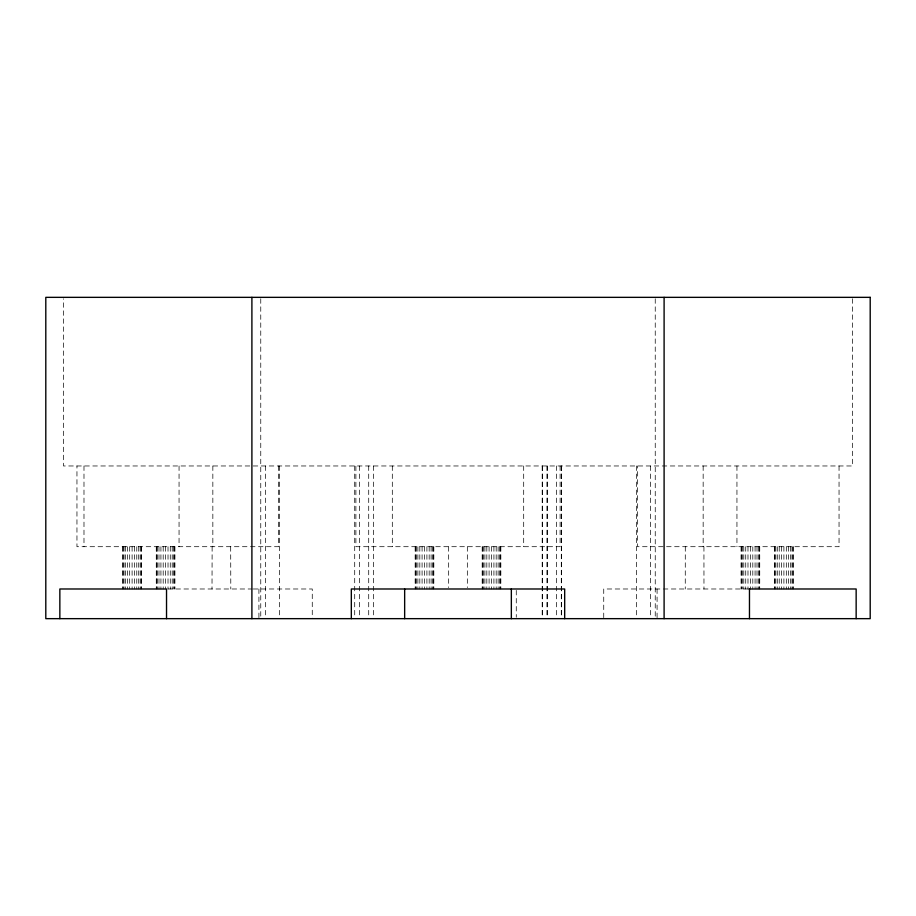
<?xml version="1.0" encoding="UTF-8"?>
<svg xmlns="http://www.w3.org/2000/svg" width="916" height="916" viewBox="0 0 916 916"><rect width="100%" height="100%" fill="white"/><g stroke="black" fill="none" stroke-linecap="round" stroke-linejoin="round"><path stroke-width="0.69" stroke-dasharray="4.58 3.44" d="M167.914 588.988L252.255 588.988M253.24 588.988L312.264 588.988L312.264 618.655M748.086 588.988L603.736 588.988L603.736 618.655M852.487 298.776L852.487 465.969L63.513 465.969L63.513 298.776M839.045 465.969L839.045 546.703L637.467 546.703L637.467 465.969M793.233 546.703L793.233 588.988M792.924 546.703L792.924 588.988M791.985 546.703L791.985 588.988M790.508 546.703L790.508 588.988M788.573 546.703L788.573 588.988M786.317 546.703L786.317 588.988M783.901 546.703L783.901 588.988M781.485 546.703L781.485 588.988M779.23 546.703L779.23 588.988M777.295 546.703L777.295 588.988M775.818 546.703L775.818 588.988M774.879 546.703L774.879 588.988M774.57 546.703L774.57 588.988M759.73 546.703L759.73 588.988M759.421 546.703L759.421 588.988M758.482 546.703L758.482 588.988M757.005 546.703L757.005 588.988M755.07 546.703L755.07 588.988M752.815 546.703L752.815 588.988M750.399 546.703L750.399 588.988M747.983 546.703L747.983 588.988M745.727 546.703L745.727 588.988M743.792 546.703L743.792 588.988M742.315 546.703L742.315 588.988M741.376 546.703L741.376 588.988M741.067 546.703L741.067 588.988M736.945 465.969L736.945 546.703M703.935 546.703L703.969 588.988M703.156 465.969L703.156 546.703M685.294 546.703L685.26 588.988M657.081 588.988L657.081 618.655M655.238 298.776L655.238 618.655M650.578 465.969L650.578 618.655M636.574 465.969L636.574 618.655M561.439 465.969L561.439 618.655M561.29 465.969L561.29 618.655M560.1 465.969L560.1 546.703L355.9 546.703L355.9 465.969M556.619 465.969L556.619 618.655M547.287 465.969L547.287 618.655M546.989 465.969L546.989 618.655M542.615 465.969L542.615 617.224M542.18 465.969L542.18 618.655M523.689 465.969L523.689 546.703M516.269 590.408L516.269 617.235M500.846 546.703L500.846 588.988M500.525 546.703L500.525 588.988M499.586 546.703L499.586 588.988M498.109 546.703L498.109 588.988M496.174 546.703L496.174 588.988M493.919 546.703L493.919 588.988M491.503 546.703L491.503 588.988M489.087 546.703L489.087 588.988M486.831 546.703L486.831 588.988M484.896 546.703L484.896 588.988M483.419 546.703L483.419 588.988M482.48 546.703L482.48 588.988M482.171 546.703L482.171 588.988M467.332 546.703L467.332 587.58M448.668 546.703L448.668 587.58M433.829 546.703L433.829 588.988M433.52 546.703L433.52 588.988M432.581 546.703L432.581 588.988M431.104 546.703L431.104 588.988M429.169 546.703L429.169 588.988M426.913 546.703L426.913 588.988M424.497 546.703L424.497 588.988M422.081 546.703L422.081 588.988M419.826 546.703L419.826 588.988M417.891 546.703L417.891 588.988M416.414 546.703L416.414 588.988M415.475 546.703L415.475 588.988M415.154 546.703L415.154 588.988M392.311 465.969L392.311 546.703M373.385 465.969L373.385 618.655M368.713 465.969L368.713 618.655M359.381 465.969L359.381 618.655M354.71 465.969L354.71 618.655M279.426 465.969L279.426 618.655M278.533 465.969L278.533 546.703L76.955 546.703L76.955 465.969M265.422 465.969L265.422 618.655M260.762 298.776L260.762 618.655M258.919 588.988L258.919 618.655M230.683 546.703L230.798 588.988M212.844 465.969L212.844 546.703M212.134 546.703L212.008 588.988M179.055 465.969L179.055 546.703M174.933 546.703L174.933 588.988M174.624 546.703L174.624 588.988M173.685 546.703L173.685 588.988M172.208 546.703L172.208 588.988M170.273 546.703L170.273 588.988M168.017 546.703L168.017 588.988M165.601 546.703L165.601 588.988M163.185 546.703L163.185 588.988M160.93 546.703L160.93 588.988M158.995 546.703L158.995 588.988M157.518 546.703L157.518 588.988M156.579 546.703L156.579 588.988M156.27 546.703L156.27 588.988M141.43 546.703L141.43 588.988M141.121 546.703L141.121 588.988M140.182 546.703L140.182 588.988M138.705 546.703L138.705 588.988M136.77 546.703L136.77 588.988M134.515 546.703L134.515 588.988M132.099 546.703L132.099 588.988M129.683 546.703L129.683 588.988M127.427 546.703L127.427 588.988M125.492 546.703L125.492 588.988M124.015 546.703L124.015 588.988M123.076 546.703L123.076 588.988M122.767 546.703L122.767 588.988M83.986 465.969L83.986 546.703"/><path stroke-width="1.37" d="M748.933 588.988L856.151 588.988L856.151 618.655M749.471 588.988L749.471 618.655M664.1 297.345L664.1 618.655M564.68 618.655L564.68 588.988L351.32 588.988L351.32 618.655M511.346 588.988L511.346 618.655M404.654 588.988L404.654 618.655M251.9 297.345L251.9 618.655M166.529 618.655L166.529 588.988L59.849 588.988L59.849 618.655M870.2 297.345L45.8 297.345L45.8 618.655L870.2 618.655L870.2 297.345"/></g></svg>
